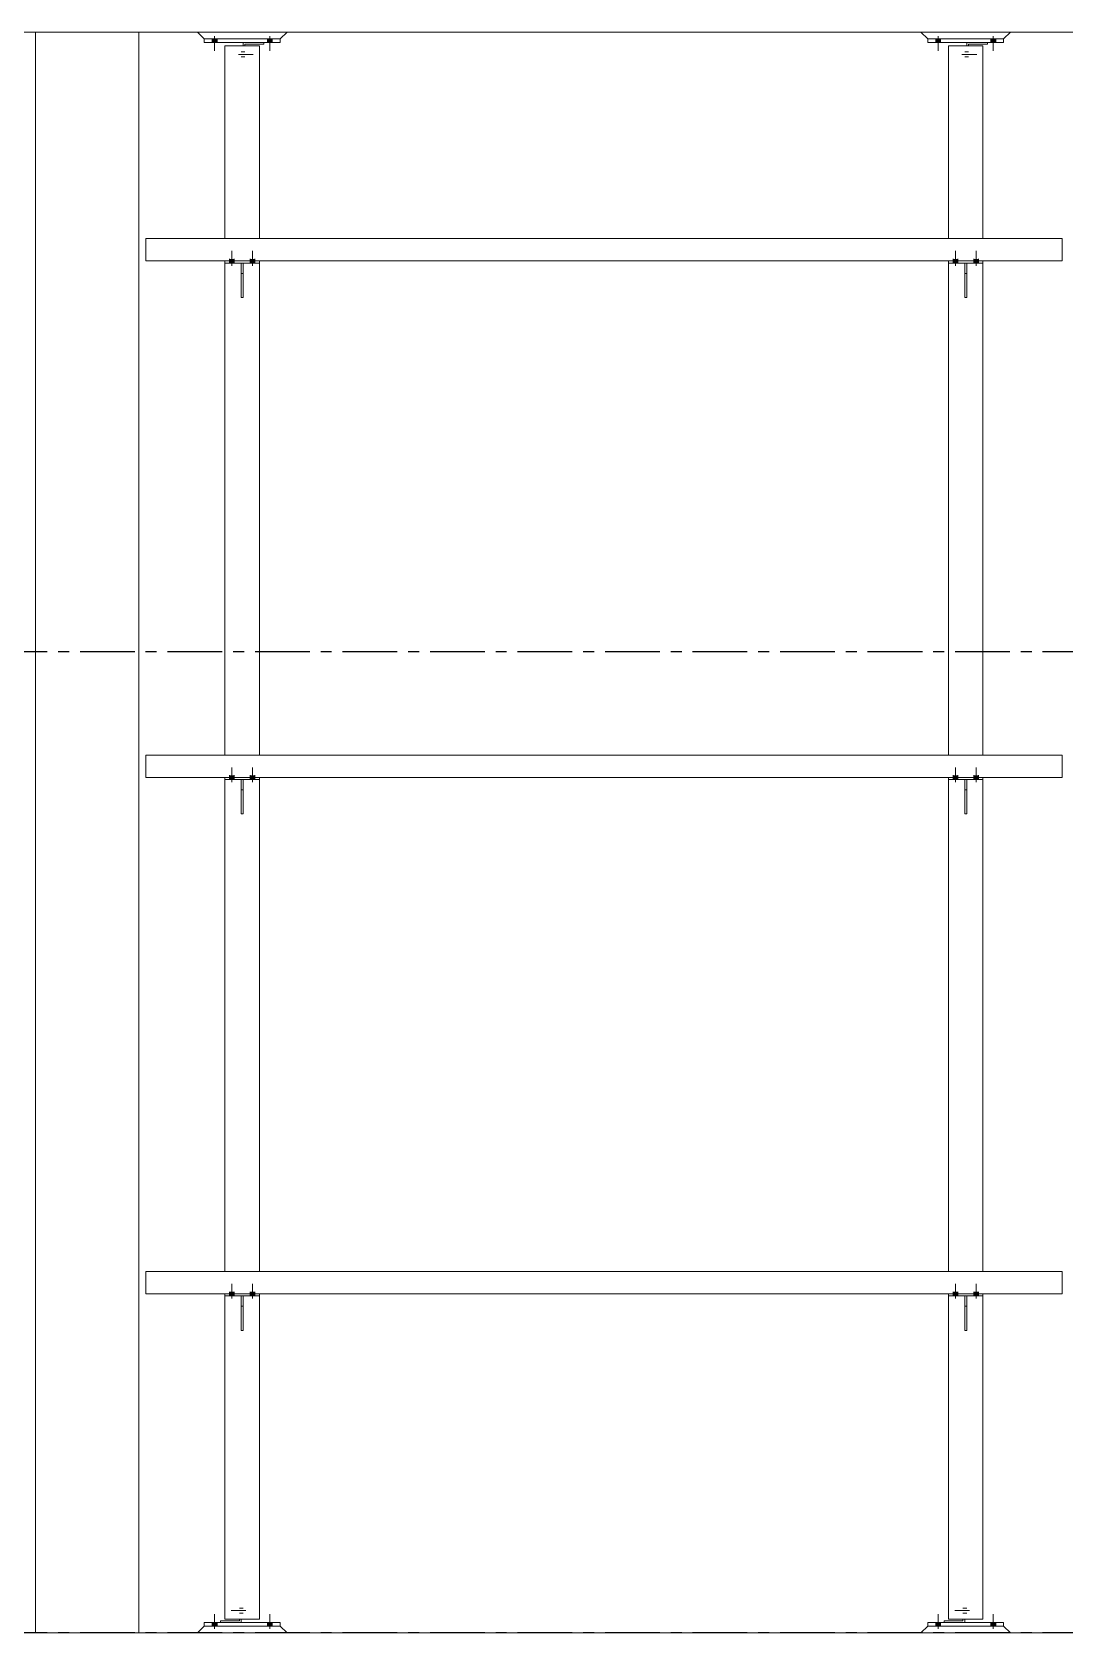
# Model space of a CAD drawing. Header units: millimetres. Extents: x 3774 to 718460, y -768339 to 192544.
# Drawn here: x 405314 to 408312, y -637927 to -633277 of the extents above; entities that cross this region are included whole.
import ezdxf

# ---------------------------------------------------------------- set-up
doc = ezdxf.new("R2010")
doc.units = ezdxf.units.MM
for name, pattern in [('CENTER', [50.8, 31.75, -6.35, 6.35, -6.35]), ('XKITLINE00', [0]), ('XKITLINE02', [4, 2, -2])]:
    doc.linetypes.add(name, pattern=pattern)
doc.layers.add('Bolt', color=7, linetype='Continuous', lineweight=0)
doc.layers.add('Part', color=7, linetype='Continuous', lineweight=0)

# ---------------------------------------------------------------- blocks, each defined once
blk = doc.blocks.new('*A6193501')
at = {"layer": 'Part', "color": 7, "linetype": 'XKITLINE00', "lineweight": 0}
blk.add_line((2179.569525, -87.253462), (2328.969438, -87.253462), dxfattribs=at)
blk = doc.blocks.new('*A6373519')
at = {"layer": 'Part', "color": 7, "linetype": 'XKITLINE00', "lineweight": 0}
blk.add_line((2328.969518, -124.453462), (2179.563596, -124.453462), dxfattribs=at)
blk = doc.blocks.new('*A7053587')
at = {"layer": 'Part', "color": 7, "linetype": 'XKITLINE00', "lineweight": 0}
for p, q in [((2214.369525, -124.453462), (2214.369525, -87.253462)), ((2216.769525, -124.453462), (2216.769525, -87.253462))]:
    blk.add_line(p, q, dxfattribs=at)
blk = doc.blocks.new('*A7153597')
at = {"layer": 'Part', "color": 7, "linetype": 'XKITLINE00', "lineweight": 0}
for p, q in [((2219.569603, -87.573462), (2218.769603, -87.573462)), ((2218.769603, -92.053462), (2218.769603, -87.573462)), ((2219.569603, -92.053462), (2219.569603, -87.573462)), ((2218.769603, -104.053462), (2218.769603, -92.621462)), ((2219.569603, -104.053462), (2219.569603, -92.621462)), ((2218.769603, -116.053462), (2218.769603, -104.621462)), ((2219.569603, -116.053462), (2219.569603, -104.621462)), ((2218.769603, -124.133462), (2218.769603, -116.621462)), ((2219.569603, -124.133462), (2219.569603, -116.621462)), ((2218.769603, -124.133462), (2219.569603, -124.133462))]:
    blk.add_line(p, q, dxfattribs=at)
blk = doc.blocks.new('*A7163598')
at = {"layer": 'Part', "color": 7, "linetype": 'XKITLINE00', "lineweight": 0}
for p, q in [((2236.369603, -87.573462), (2235.569603, -87.573462)), ((2235.569603, -92.053462), (2235.569603, -87.573462)), ((2236.369603, -92.053462), (2236.369603, -87.573462)), ((2235.569603, -104.053462), (2235.569603, -92.621462)), ((2236.369603, -104.053462), (2236.369603, -92.621462)), ((2235.569603, -116.053462), (2235.569603, -104.621462)), ((2236.369603, -116.053462), (2236.369603, -104.621462)), ((2235.569603, -124.133462), (2235.569603, -116.621462)), ((2236.369603, -124.133462), (2236.369603, -116.621462)), ((2235.569603, -124.133462), (2236.369603, -124.133462))]:
    blk.add_line(p, q, dxfattribs=at)
blk = doc.blocks.new('*A7373619')
at = {"layer": 'Bolt', "color": 7, "linetype": 'XKITLINE02', "lineweight": 0}
for p, q in [((2235.882243, -87.773462), (2236.225603, -87.773462)), ((2235.945603, -87.717462), (2235.993603, -87.717462)), ((2235.993603, -87.717462), (2236.033603, -87.717462)), ((2235.945603, -87.829462), (2235.993603, -87.829462)), ((2235.993603, -87.829462), (2236.033603, -87.829462))]:
    blk.add_line(p, q, dxfattribs=at)
blk = doc.blocks.new('*A7383620')
at = {"layer": 'Bolt', "color": 7, "linetype": 'XKITLINE02', "lineweight": 0}
for p, q in [((2219.082243, -87.773462), (2219.425603, -87.773462)), ((2219.145603, -87.717462), (2219.193603, -87.717462)), ((2219.193603, -87.717462), (2219.233603, -87.717462)), ((2219.145603, -87.829462), (2219.193603, -87.829462)), ((2219.193603, -87.829462), (2219.233603, -87.829462))]:
    blk.add_line(p, q, dxfattribs=at)
blk = doc.blocks.new('*A7493631')
at = {"layer": 'Bolt'}
for points in [[(2218.874, -116.573), (2218.874, -116.525), (2218.986, -116.525), (2218.986, -116.573)], [(2218.874, -116.621), (2218.874, -116.573), (2218.986, -116.573), (2218.986, -116.621)], [(2219.354, -116.573), (2219.354, -116.525), (2219.466, -116.525), (2219.466, -116.573)], [(2219.354, -116.621), (2219.354, -116.573), (2219.466, -116.573), (2219.466, -116.621)]]:
    blk.add_hatch(color=7, dxfattribs=at).paths.add_polyline_path(points, flags=17)
at = {"layer": 'Bolt', "color": 7, "linetype": 'XKITLINE00', "lineweight": 0}
for p, q in [((2218.93, -116.685), (2218.93, -116.341)), ((2219.41, -116.685), (2219.41, -116.341)), ((2218.874, -116.573), (2218.874, -116.525)), ((2218.874, -116.621), (2218.874, -116.573)), ((2218.986, -116.573), (2218.986, -116.525)), ((2218.986, -116.621), (2218.986, -116.573)), ((2219.354, -116.573), (2219.354, -116.525)), ((2219.354, -116.621), (2219.354, -116.573)), ((2219.466, -116.573), (2219.466, -116.525)), ((2219.466, -116.621), (2219.466, -116.573))]:
    blk.add_line(p, q, dxfattribs=at)
blk = doc.blocks.new('*A9283810')
at = {"layer": 'Part', "color": 7, "linetype": 'XKITLINE00', "lineweight": 0}
for p, q in [((2238.209518, -104.053462), (2216.929525, -104.053462)), ((2216.929525, -104.573462), (2216.929525, -104.053462)), ((2238.209518, -104.573462), (2238.209518, -104.053462)), ((2238.209518, -104.573462), (2216.929525, -104.573462))]:
    blk.add_line(p, q, dxfattribs=at)
blk = doc.blocks.new('*A9293811')
at = {"layer": 'Part', "color": 7, "linetype": 'XKITLINE00', "lineweight": 0}
for p, q in [((2238.209518, -92.053462), (2216.929525, -92.053462)), ((2216.929525, -92.573462), (2216.929525, -92.053462)), ((2238.209518, -92.573462), (2238.209518, -92.053462)), ((2238.209518, -92.573462), (2216.929525, -92.573462))]:
    blk.add_line(p, q, dxfattribs=at)
blk = doc.blocks.new('*A9353817')
at = {"layer": 'Part', "color": 7, "linetype": 'XKITLINE00', "lineweight": 0}
for p, q in [((2238.209518, -116.053462), (2216.929525, -116.053462)), ((2216.929525, -116.573462), (2216.929525, -116.053462)), ((2238.209518, -116.573462), (2238.209518, -116.053462)), ((2238.209518, -116.573462), (2216.929525, -116.573462))]:
    blk.add_line(p, q, dxfattribs=at)
blk = doc.blocks.new('*A9383820')
at = {"layer": 'Part', "color": 7, "linetype": 'XKITLINE00', "lineweight": 0}
for p, q in [((2234.929603, -124.453462), (2235.089603, -124.293462)), ((2235.089603, -124.293462), (2236.849603, -124.293462)), ((2236.849603, -124.293462), (2237.009603, -124.453462))]:
    blk.add_line(p, q, dxfattribs=at)
blk = doc.blocks.new('*A9393821')
at = {"layer": 'Part', "color": 7, "linetype": 'XKITLINE00', "lineweight": 0}
for p, q in [((2236.849603, -124.213462), (2235.089603, -124.213462)), ((2235.089603, -124.213462), (2235.089603, -124.293462)), ((2236.849603, -124.213462), (2236.849603, -124.293462)), ((2236.849603, -124.293462), (2235.089603, -124.293462))]:
    blk.add_line(p, q, dxfattribs=at)
blk = doc.blocks.new('*A9813863')
at = {"layer": 'Bolt', "color": 7, "linetype": 'XKITLINE02', "lineweight": 0}
for p, q in [((2219.256963, -123.933462), (2218.913603, -123.933462)), ((2219.145603, -123.877462), (2219.105603, -123.877462)), ((2219.145603, -123.989462), (2219.105603, -123.989462)), ((2219.193603, -123.877462), (2219.145603, -123.877462)), ((2219.193603, -123.989462), (2219.145603, -123.989462))]:
    blk.add_line(p, q, dxfattribs=at)
blk = doc.blocks.new('*A9823864')
at = {"layer": 'Bolt'}
for points in [[(2218.586, -124.213), (2218.586, -124.293), (2218.474, -124.293), (2218.474, -124.213)], [(2219.866, -124.213), (2219.866, -124.293), (2219.754, -124.293), (2219.754, -124.213)]]:
    blk.add_hatch(color=7, dxfattribs=at).paths.add_polyline_path(points, flags=17)
at = {"layer": 'Bolt', "color": 7, "linetype": 'XKITLINE00', "lineweight": 0}
for p, q in [((2218.474, -124.293), (2218.474, -124.213)), ((2218.53, -124.357), (2218.53, -124.013)), ((2218.586, -124.293), (2218.586, -124.213)), ((2219.754, -124.293), (2219.754, -124.213)), ((2219.81, -124.357), (2219.81, -124.013)), ((2219.866, -124.293), (2219.866, -124.213))]:
    blk.add_line(p, q, dxfattribs=at)
blk = doc.blocks.new('*A9893871')
at = {"layer": 'Bolt'}
for points in [[(2235.674, -116.573), (2235.674, -116.525), (2235.786, -116.525), (2235.786, -116.573)], [(2235.674, -116.621), (2235.674, -116.573), (2235.786, -116.573), (2235.786, -116.621)], [(2236.154, -116.573), (2236.154, -116.525), (2236.266, -116.525), (2236.266, -116.573)], [(2236.154, -116.621), (2236.154, -116.573), (2236.266, -116.573), (2236.266, -116.621)]]:
    blk.add_hatch(color=7, dxfattribs=at).paths.add_polyline_path(points, flags=17)
at = {"layer": 'Bolt', "color": 7, "linetype": 'XKITLINE00', "lineweight": 0}
for p, q in [((2235.73, -116.685), (2235.73, -116.341)), ((2236.21, -116.685), (2236.21, -116.341)), ((2235.674, -116.573), (2235.674, -116.525)), ((2235.674, -116.621), (2235.674, -116.573)), ((2235.786, -116.573), (2235.786, -116.525)), ((2235.786, -116.621), (2235.786, -116.573)), ((2236.154, -116.573), (2236.154, -116.525)), ((2236.154, -116.621), (2236.154, -116.573)), ((2236.266, -116.573), (2236.266, -116.525)), ((2236.266, -116.621), (2236.266, -116.573))]:
    blk.add_line(p, q, dxfattribs=at)
blk = doc.blocks.new('*A9943876')
at = {"layer": 'Part', "color": 7, "linetype": 'XKITLINE00', "lineweight": 0}
for p, q in [((2235.945603, -105.421462), (2235.945603, -104.621462)), ((2235.945603, -104.621462), (2235.993603, -104.621462)), ((2235.945603, -104.861462), (2235.993603, -104.861462)), ((2235.993603, -105.421462), (2235.993603, -104.621462)), ((2235.945603, -105.421462), (2235.993603, -105.421462))]:
    blk.add_line(p, q, dxfattribs=at)
blk = doc.blocks.new('*A9953877')
at = {"layer": 'Part', "color": 7, "linetype": 'XKITLINE00', "lineweight": 0}
for p, q in [((2218.769603, -104.573462), (2218.769603, -104.621462)), ((2218.769603, -104.621462), (2219.569603, -104.621462)), ((2219.569603, -104.621462), (2219.569603, -104.573462))]:
    blk.add_line(p, q, dxfattribs=at)
blk = doc.blocks.new('*A9963878')
at = {"layer": 'Part', "color": 7, "linetype": 'XKITLINE00', "lineweight": 0}
for p, q in [((2219.145603, -105.421462), (2219.145603, -104.621462)), ((2219.145603, -104.621462), (2219.193603, -104.621462)), ((2219.145603, -104.861462), (2219.193603, -104.861462)), ((2219.193603, -105.421462), (2219.193603, -104.621462)), ((2219.145603, -105.421462), (2219.193603, -105.421462))]:
    blk.add_line(p, q, dxfattribs=at)
blk = doc.blocks.new('*A10013883')
at = {"layer": 'Part', "color": 7, "linetype": 'XKITLINE00', "lineweight": 0}
for p, q in [((2235.569603, -92.573462), (2235.569603, -92.621462)), ((2235.569603, -92.621462), (2236.369603, -92.621462)), ((2236.369603, -92.621462), (2236.369603, -92.573462))]:
    blk.add_line(p, q, dxfattribs=at)
blk = doc.blocks.new('*A10023884')
at = {"layer": 'Part', "color": 7, "linetype": 'XKITLINE00', "lineweight": 0}
for p, q in [((2235.945603, -93.421462), (2235.945603, -92.621462)), ((2235.945603, -92.621462), (2235.993603, -92.621462)), ((2235.993603, -93.421462), (2235.993603, -92.621462)), ((2235.945603, -92.861462), (2235.993603, -92.861462)), ((2235.945603, -93.421462), (2235.993603, -93.421462))]:
    blk.add_line(p, q, dxfattribs=at)
blk = doc.blocks.new('*A10033885')
at = {"layer": 'Part', "color": 7, "linetype": 'XKITLINE00', "lineweight": 0}
for p, q in [((2218.769603, -92.573462), (2218.769603, -92.621462)), ((2218.769603, -92.621462), (2219.569603, -92.621462)), ((2219.569603, -92.621462), (2219.569603, -92.573462))]:
    blk.add_line(p, q, dxfattribs=at)
blk = doc.blocks.new('*A10043886')
at = {"layer": 'Part', "color": 7, "linetype": 'XKITLINE00', "lineweight": 0}
for p, q in [((2219.145603, -93.421462), (2219.145603, -92.621462)), ((2219.145603, -92.621462), (2219.193603, -92.621462)), ((2219.193603, -93.421462), (2219.193603, -92.621462)), ((2219.145603, -92.861462), (2219.193603, -92.861462)), ((2219.145603, -93.421462), (2219.193603, -93.421462))]:
    blk.add_line(p, q, dxfattribs=at)
blk = doc.blocks.new('*A10123894')
at = {"layer": 'Part', "color": 7, "linetype": 'XKITLINE00', "lineweight": 0}
for p, q in [((2235.905603, -124.173462), (2235.465603, -124.173462)), ((2235.465603, -124.173462), (2235.465603, -124.213462)), ((2235.905603, -124.133462), (2235.905603, -124.173462)), ((2235.945603, -124.213462), (2235.945603, -124.133462))]:
    blk.add_line(p, q, dxfattribs=at)
blk = doc.blocks.new('*A10193901')
at = {"layer": 'Part', "color": 7, "linetype": 'XKITLINE00', "lineweight": 0}
for p, q in [((2219.105603, -124.173462), (2218.665603, -124.173462)), ((2218.665603, -124.173462), (2218.665603, -124.213462)), ((2219.105603, -124.133462), (2219.105603, -124.173462)), ((2219.145603, -124.213462), (2219.145603, -124.133462))]:
    blk.add_line(p, q, dxfattribs=at)
blk = doc.blocks.new('*A10203902')
at = {"layer": 'Part', "color": 7, "linetype": 'XKITLINE00', "lineweight": 0}
for p, q in [((2218.129603, -124.453462), (2218.289603, -124.293462)), ((2218.289603, -124.293462), (2220.049603, -124.293462)), ((2220.049603, -124.293462), (2220.209603, -124.453462))]:
    blk.add_line(p, q, dxfattribs=at)
blk = doc.blocks.new('*A10213903')
at = {"layer": 'Part', "color": 7, "linetype": 'XKITLINE00', "lineweight": 0}
for p, q in [((2220.049603, -124.213462), (2218.289603, -124.213462)), ((2218.289603, -124.213462), (2218.289603, -124.293462)), ((2220.049603, -124.213462), (2220.049603, -124.293462)), ((2220.049603, -124.293462), (2218.289603, -124.293462))]:
    blk.add_line(p, q, dxfattribs=at)
blk = doc.blocks.new('*A10293911')
at = {"layer": 'Part', "color": 7, "linetype": 'XKITLINE00', "lineweight": 0}
for p, q in [((2235.569603, -116.573462), (2235.569603, -116.621462)), ((2235.569603, -116.621462), (2236.369603, -116.621462)), ((2236.369603, -116.621462), (2236.369603, -116.573462))]:
    blk.add_line(p, q, dxfattribs=at)
blk = doc.blocks.new('*A10303912')
at = {"layer": 'Part', "color": 7, "linetype": 'XKITLINE00', "lineweight": 0}
for p, q in [((2235.945603, -117.421462), (2235.945603, -116.621462)), ((2235.945603, -116.621462), (2235.993603, -116.621462)), ((2235.993603, -117.421462), (2235.993603, -116.621462)), ((2235.945603, -116.861462), (2235.993603, -116.861462)), ((2235.945603, -117.421462), (2235.993603, -117.421462))]:
    blk.add_line(p, q, dxfattribs=at)
blk = doc.blocks.new('*A10313913')
at = {"layer": 'Part', "color": 7, "linetype": 'XKITLINE00', "lineweight": 0}
for p, q in [((2218.769603, -116.573462), (2218.769603, -116.621462)), ((2218.769603, -116.621462), (2219.569603, -116.621462)), ((2219.569603, -116.621462), (2219.569603, -116.573462))]:
    blk.add_line(p, q, dxfattribs=at)
blk = doc.blocks.new('*A10323914')
at = {"layer": 'Part', "color": 7, "linetype": 'XKITLINE00', "lineweight": 0}
for p, q in [((2219.145603, -117.421462), (2219.145603, -116.621462)), ((2219.145603, -116.621462), (2219.193603, -116.621462)), ((2219.193603, -117.421462), (2219.193603, -116.621462)), ((2219.145603, -116.861462), (2219.193603, -116.861462)), ((2219.145603, -117.421462), (2219.193603, -117.421462))]:
    blk.add_line(p, q, dxfattribs=at)
blk = doc.blocks.new('*A10343916')
at = {"layer": 'Bolt'}
for points in [[(2235.674, -104.573), (2235.674, -104.525), (2235.786, -104.525), (2235.786, -104.573)], [(2236.154, -104.573), (2236.154, -104.525), (2236.266, -104.525), (2236.266, -104.573)], [(2235.674, -104.621), (2235.674, -104.573), (2235.786, -104.573), (2235.786, -104.621)], [(2236.154, -104.621), (2236.154, -104.573), (2236.266, -104.573), (2236.266, -104.621)]]:
    blk.add_hatch(color=7, dxfattribs=at).paths.add_polyline_path(points, flags=17)
at = {"layer": 'Bolt', "color": 7, "linetype": 'XKITLINE00', "lineweight": 0}
for p, q in [((2235.674, -104.573), (2235.674, -104.525)), ((2235.73, -104.685), (2235.73, -104.341)), ((2235.786, -104.573), (2235.786, -104.525)), ((2236.154, -104.573), (2236.154, -104.525)), ((2236.21, -104.685), (2236.21, -104.341)), ((2236.266, -104.573), (2236.266, -104.525)), ((2235.674, -104.621), (2235.674, -104.573)), ((2235.786, -104.621), (2235.786, -104.573)), ((2236.154, -104.621), (2236.154, -104.573)), ((2236.266, -104.621), (2236.266, -104.573))]:
    blk.add_line(p, q, dxfattribs=at)
blk = doc.blocks.new('*A10353917')
at = {"layer": 'Bolt'}
for points in [[(2218.874, -104.573), (2218.874, -104.525), (2218.986, -104.525), (2218.986, -104.573)], [(2219.354, -104.573), (2219.354, -104.525), (2219.466, -104.525), (2219.466, -104.573)], [(2218.874, -104.621), (2218.874, -104.573), (2218.986, -104.573), (2218.986, -104.621)], [(2219.354, -104.621), (2219.354, -104.573), (2219.466, -104.573), (2219.466, -104.621)]]:
    blk.add_hatch(color=7, dxfattribs=at).paths.add_polyline_path(points, flags=17)
at = {"layer": 'Bolt', "color": 7, "linetype": 'XKITLINE00', "lineweight": 0}
for p, q in [((2218.874, -104.573), (2218.874, -104.525)), ((2218.93, -104.685), (2218.93, -104.341)), ((2218.986, -104.573), (2218.986, -104.525)), ((2219.354, -104.573), (2219.354, -104.525)), ((2219.41, -104.685), (2219.41, -104.341)), ((2219.466, -104.573), (2219.466, -104.525)), ((2218.874, -104.621), (2218.874, -104.573)), ((2218.986, -104.621), (2218.986, -104.573)), ((2219.354, -104.621), (2219.354, -104.573)), ((2219.466, -104.621), (2219.466, -104.573))]:
    blk.add_line(p, q, dxfattribs=at)
blk = doc.blocks.new('*A10383920')
at = {"layer": 'Bolt'}
for points in [[(2235.674, -92.573), (2235.674, -92.525), (2235.786, -92.525), (2235.786, -92.573)], [(2235.674, -92.621), (2235.674, -92.573), (2235.786, -92.573), (2235.786, -92.621)], [(2236.154, -92.573), (2236.154, -92.525), (2236.266, -92.525), (2236.266, -92.573)], [(2236.154, -92.621), (2236.154, -92.573), (2236.266, -92.573), (2236.266, -92.621)]]:
    blk.add_hatch(color=7, dxfattribs=at).paths.add_polyline_path(points, flags=17)
at = {"layer": 'Bolt', "color": 7, "linetype": 'XKITLINE00', "lineweight": 0}
for p, q in [((2235.674, -92.573), (2235.674, -92.525)), ((2235.674, -92.621), (2235.674, -92.573)), ((2235.73, -92.685), (2235.73, -92.341)), ((2235.786, -92.573), (2235.786, -92.525)), ((2235.786, -92.621), (2235.786, -92.573)), ((2236.154, -92.573), (2236.154, -92.525)), ((2236.154, -92.621), (2236.154, -92.573)), ((2236.21, -92.685), (2236.21, -92.341)), ((2236.266, -92.573), (2236.266, -92.525)), ((2236.266, -92.621), (2236.266, -92.573))]:
    blk.add_line(p, q, dxfattribs=at)
blk = doc.blocks.new('*A10393921')
at = {"layer": 'Bolt'}
for points in [[(2218.874, -92.573), (2218.874, -92.525), (2218.986, -92.525), (2218.986, -92.573)], [(2218.874, -92.621), (2218.874, -92.573), (2218.986, -92.573), (2218.986, -92.621)], [(2219.354, -92.573), (2219.354, -92.525), (2219.466, -92.525), (2219.466, -92.573)], [(2219.354, -92.621), (2219.354, -92.573), (2219.466, -92.573), (2219.466, -92.621)]]:
    blk.add_hatch(color=7, dxfattribs=at).paths.add_polyline_path(points, flags=17)
at = {"layer": 'Bolt', "color": 7, "linetype": 'XKITLINE00', "lineweight": 0}
for p, q in [((2218.874, -92.573), (2218.874, -92.525)), ((2218.874, -92.621), (2218.874, -92.573)), ((2218.93, -92.685), (2218.93, -92.341)), ((2218.986, -92.573), (2218.986, -92.525)), ((2218.986, -92.621), (2218.986, -92.573)), ((2219.354, -92.573), (2219.354, -92.525)), ((2219.354, -92.621), (2219.354, -92.573)), ((2219.41, -92.685), (2219.41, -92.341)), ((2219.466, -92.573), (2219.466, -92.525)), ((2219.466, -92.621), (2219.466, -92.573))]:
    blk.add_line(p, q, dxfattribs=at)
blk = doc.blocks.new('*A10423924')
at = {"layer": 'Bolt'}
for points in [[(2235.386, -124.213), (2235.386, -124.293), (2235.274, -124.293), (2235.274, -124.213)], [(2236.666, -124.213), (2236.666, -124.293), (2236.554, -124.293), (2236.554, -124.213)]]:
    blk.add_hatch(color=7, dxfattribs=at).paths.add_polyline_path(points, flags=17)
at = {"layer": 'Bolt', "color": 7, "linetype": 'XKITLINE00', "lineweight": 0}
for p, q in [((2235.274, -124.293), (2235.274, -124.213)), ((2235.33, -124.357), (2235.33, -124.013)), ((2235.386, -124.293), (2235.386, -124.213)), ((2236.554, -124.293), (2236.554, -124.213)), ((2236.61, -124.357), (2236.61, -124.013)), ((2236.666, -124.293), (2236.666, -124.213))]:
    blk.add_line(p, q, dxfattribs=at)
blk = doc.blocks.new('*A10433925')
at = {"layer": 'Bolt', "color": 7, "linetype": 'XKITLINE02', "lineweight": 0}
for p, q in [((2236.056963, -123.933462), (2235.713603, -123.933462)), ((2235.945603, -123.877462), (2235.905603, -123.877462)), ((2235.945603, -123.989462), (2235.905603, -123.989462)), ((2235.993603, -123.877462), (2235.945603, -123.877462)), ((2235.993603, -123.989462), (2235.945603, -123.989462))]:
    blk.add_line(p, q, dxfattribs=at)
blk = doc.blocks.new('*A10443926')
at = {"layer": 'Part', "color": 7, "linetype": 'XKITLINE00', "lineweight": 0}
for p, q in [((2235.569603, -104.573462), (2235.569603, -104.621462)), ((2235.569603, -104.621462), (2236.369603, -104.621462)), ((2236.369603, -104.621462), (2236.369603, -104.573462))]:
    blk.add_line(p, q, dxfattribs=at)
blk = doc.blocks.new('*A11564038')
at = {"layer": 'Part', "color": 7, "linetype": 'XKITLINE00', "lineweight": 0}
for p, q in [((2235.089603, -87.413462), (2234.929603, -87.253462)), ((2236.849603, -87.413462), (2235.089603, -87.413462)), ((2237.009603, -87.253462), (2236.849603, -87.413462))]:
    blk.add_line(p, q, dxfattribs=at)
blk = doc.blocks.new('*A11574039')
at = {"layer": 'Part', "color": 7, "linetype": 'XKITLINE00', "lineweight": 0}
for p, q in [((2235.089603, -87.493462), (2235.089603, -87.413462)), ((2235.089603, -87.413462), (2236.849603, -87.413462)), ((2236.849603, -87.493462), (2236.849603, -87.413462)), ((2235.089603, -87.493462), (2236.849603, -87.493462))]:
    blk.add_line(p, q, dxfattribs=at)
blk = doc.blocks.new('*A12124094')
at = {"layer": 'Part', "color": 7, "linetype": 'XKITLINE00', "lineweight": 0}
for p, q in [((2235.993603, -87.573462), (2235.993603, -87.493462)), ((2236.033603, -87.573462), (2236.033603, -87.533462)), ((2236.033603, -87.533462), (2236.473603, -87.533462)), ((2236.473603, -87.533462), (2236.473603, -87.493462))]:
    blk.add_line(p, q, dxfattribs=at)
blk = doc.blocks.new('*A12134095')
at = {"layer": 'Part', "color": 7, "linetype": 'XKITLINE00', "lineweight": 0}
for p, q in [((2219.193603, -87.573462), (2219.193603, -87.493462)), ((2219.233603, -87.573462), (2219.233603, -87.533462)), ((2219.233603, -87.533462), (2219.673603, -87.533462)), ((2219.673603, -87.533462), (2219.673603, -87.493462))]:
    blk.add_line(p, q, dxfattribs=at)
blk = doc.blocks.new('*A12144096')
at = {"layer": 'Part', "color": 7, "linetype": 'XKITLINE00', "lineweight": 0}
for p, q in [((2218.289603, -87.413462), (2218.129603, -87.253462)), ((2220.049603, -87.413462), (2218.289603, -87.413462)), ((2220.209603, -87.253462), (2220.049603, -87.413462))]:
    blk.add_line(p, q, dxfattribs=at)
blk = doc.blocks.new('*A12154097')
at = {"layer": 'Part', "color": 7, "linetype": 'XKITLINE00', "lineweight": 0}
for p, q in [((2218.289603, -87.493462), (2218.289603, -87.413462)), ((2218.289603, -87.413462), (2220.049603, -87.413462)), ((2220.049603, -87.493462), (2220.049603, -87.413462)), ((2218.289603, -87.493462), (2220.049603, -87.493462))]:
    blk.add_line(p, q, dxfattribs=at)
blk = doc.blocks.new('*A12374119')
at = {"layer": 'Bolt'}
for points in [[(2235.386, -87.413), (2235.386, -87.493), (2235.274, -87.493), (2235.274, -87.413)], [(2236.666, -87.413), (2236.666, -87.493), (2236.554, -87.493), (2236.554, -87.413)]]:
    blk.add_hatch(color=7, dxfattribs=at).paths.add_polyline_path(points, flags=17)
at = {"layer": 'Bolt', "color": 7, "linetype": 'XKITLINE00', "lineweight": 0}
for p, q in [((2235.274, -87.413), (2235.274, -87.493)), ((2235.33, -87.35), (2235.33, -87.693)), ((2235.386, -87.413), (2235.386, -87.493)), ((2236.554, -87.413), (2236.554, -87.493)), ((2236.61, -87.35), (2236.61, -87.693)), ((2236.666, -87.413), (2236.666, -87.493))]:
    blk.add_line(p, q, dxfattribs=at)
blk = doc.blocks.new('*A12384120')
at = {"layer": 'Bolt'}
for points in [[(2218.586, -87.413), (2218.586, -87.493), (2218.474, -87.493), (2218.474, -87.413)], [(2219.866, -87.413), (2219.866, -87.493), (2219.754, -87.493), (2219.754, -87.413)]]:
    blk.add_hatch(color=7, dxfattribs=at).paths.add_polyline_path(points, flags=17)
at = {"layer": 'Bolt', "color": 7, "linetype": 'XKITLINE00', "lineweight": 0}
for p, q in [((2218.474, -87.413), (2218.474, -87.493)), ((2218.53, -87.35), (2218.53, -87.693)), ((2218.586, -87.413), (2218.586, -87.493)), ((2219.754, -87.413), (2219.754, -87.493)), ((2219.81, -87.35), (2219.81, -87.693)), ((2219.866, -87.413), (2219.866, -87.493))]:
    blk.add_line(p, q, dxfattribs=at)

msp = doc.modelspace()

# ---------------------------------------------------------------- linework, layer by layer
at = {"color": 7, "linetype": 'CENTER', "ltscale": 5}
for p, q in [((437107.783, -635077.045), (391187.746, -635077.045)), ((437107.783, -637927.045), (391187.746, -637927.045))]:
    msp.add_line(p, q, dxfattribs=at)

# ---------------------------------------------------------------- block references
at = {"color": 7, "lineweight": 0, "xscale": 125, "yscale": 125, "zscale": 125}
for name in ['*A7053587', '*A6193501', '*A12144096', '*A11564038', '*A12154097', '*A12384120', '*A7153597', '*A12134095', '*A11574039', '*A12374119', '*A7163598', '*A12124094', '*A7383620', '*A7373619', '*A9293811', '*A10393921', '*A10383920', '*A10033885', '*A10043886', '*A10013883', '*A10023884', '*A9283810', '*A10353917', '*A10343916', '*A9953877', '*A9963878', '*A10443926', '*A9943876', '*A9353817', '*A10313913', '*A7493631', '*A10323914', '*A10293911', '*A9893871', '*A10303912', '*A9823864', '*A9813863', '*A10423924', '*A10433925', '*A6373519', '*A10203902', '*A10213903', '*A10193901', '*A9383820', '*A9393821', '*A10123894']:
    msp.add_blockref(name, (128527.556, -622370.363), dxfattribs=at)

doc.saveas('drawing.dxf')
